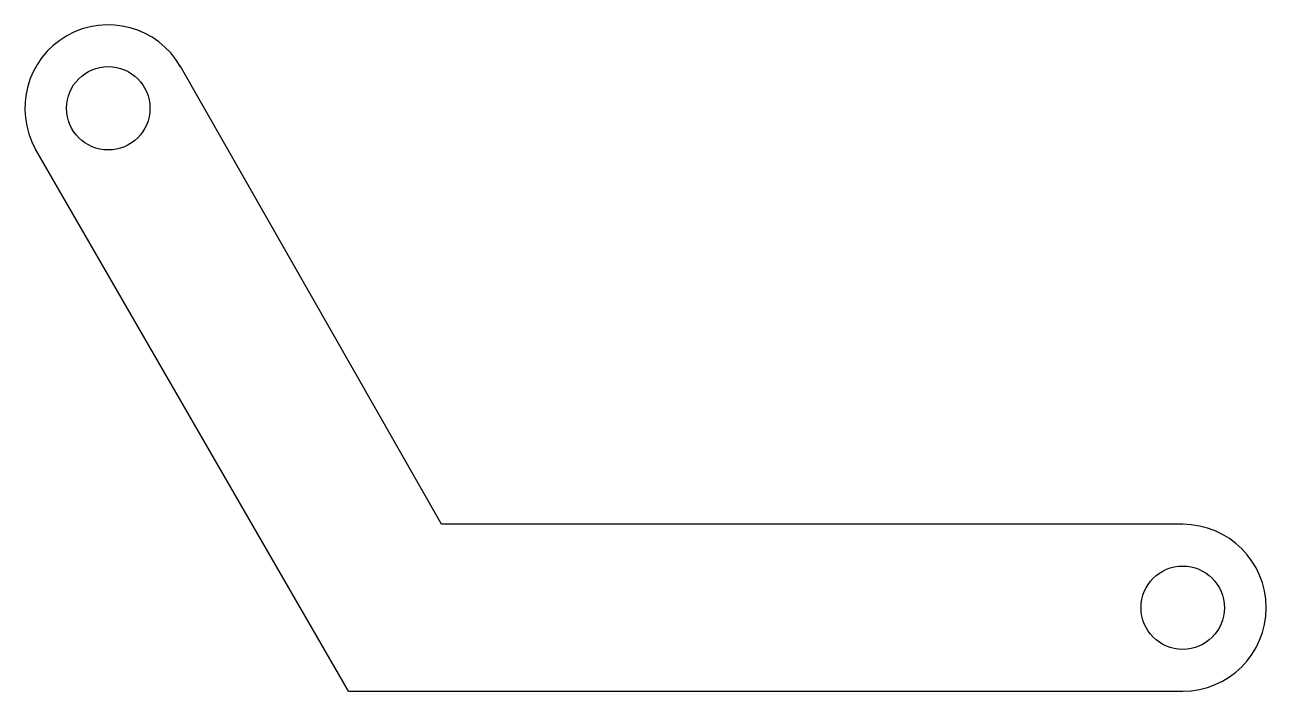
# Model space of a CAD drawing. Header units: inches. Extents: x 34 to 63.8, y 65.3 to 81.3.
import ezdxf

# ---------------------------------------------------------------- set-up
doc = ezdxf.new("R2010")
doc.units = ezdxf.units.IN
doc.header["$MEASUREMENT"] = 0

msp = doc.modelspace()

# ---------------------------------------------------------------- linework, layer by layer
for p, q in [((37.759, 80.281), (37.759, 80.281)), ((44.022, 69.292), (37.759, 80.281)), ((41.794, 65.292), (34.294, 78.282)), ((61.794, 69.292), (44.022, 69.292)), ((41.794, 65.292), (61.794, 65.292))]:
    msp.add_line(p, q)
for centre in [(36.035, 79.266), (61.794, 67.292)]:
    msp.add_circle(centre, 1)
for centre, start, end in [((36.035, 79.266), 29.8869, 209.5052), ((61.794, 67.292), 270, 90)]:
    msp.add_arc(centre, 2, start, end)

doc.saveas('drawing.dxf')
